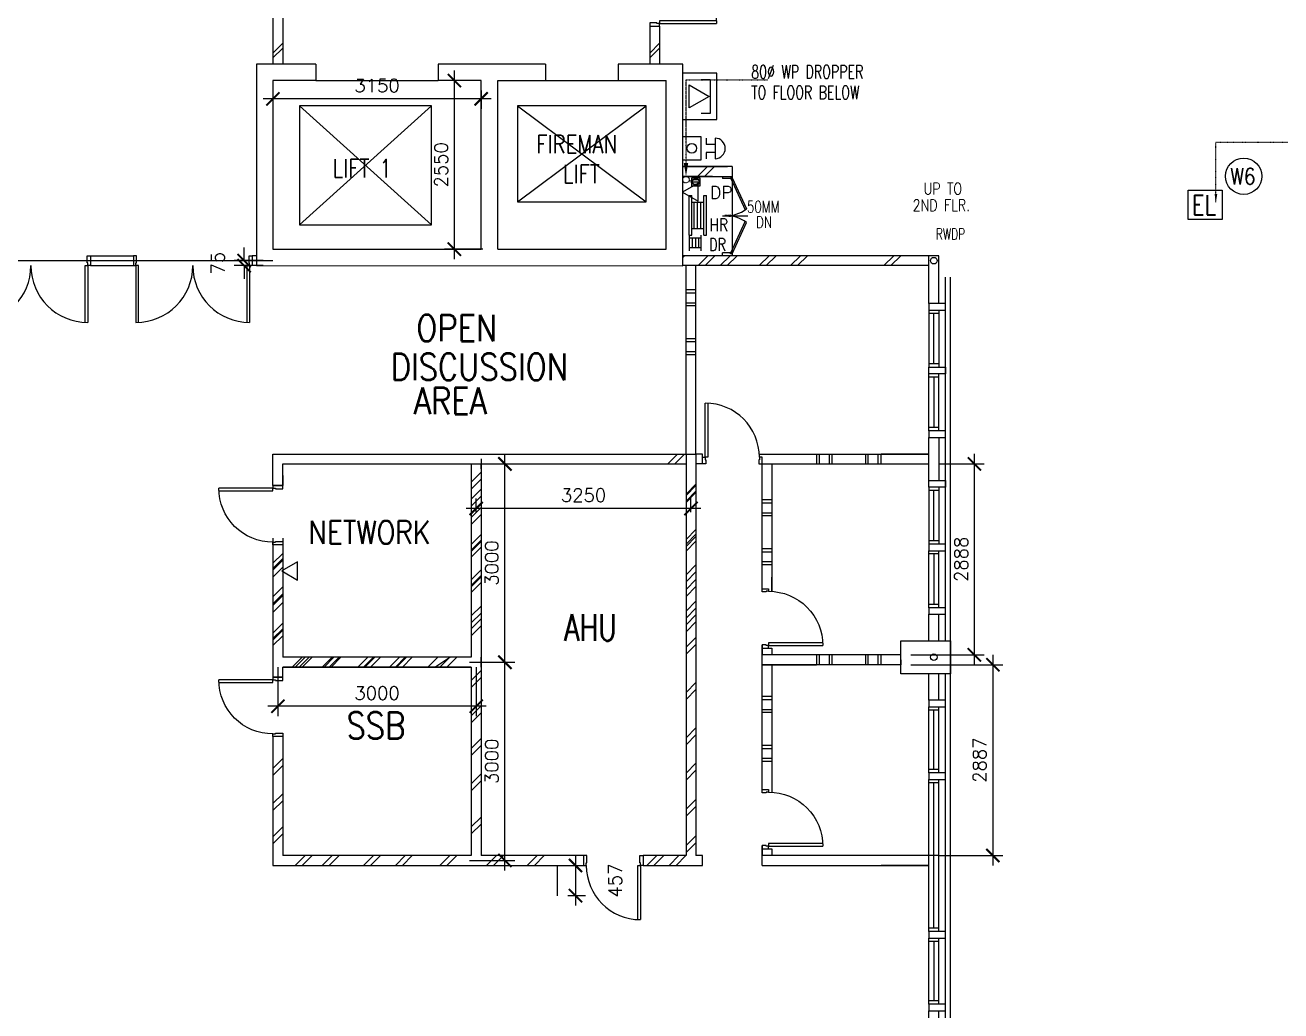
# Model space of a CAD drawing. Header units: feet. Extents: x 1613173 to 1750704, y -859418 to -757301.
# Drawn here: x 1697210 to 1716210, y -801774 to -786861 of the extents above; entities that cross this region are included whole.
import ezdxf
from ezdxf.enums import TextEntityAlignment as Align

# ---------------------------------------------------------------- set-up
doc = ezdxf.new("R2010")
doc.units = ezdxf.units.FT
doc.header["$LTSCALE"] = 13
doc.header["$MEASUREMENT"] = 0
doc.linetypes.add('DIVIDE', pattern=[1.25, 0.5, -0.25, 0, -0.25, 0, -0.25])
doc.layers.get('0').update_dxf_attribs({"linetype": 'CONTINUOUS'})
for name, color, linetype in [('-EL & K', 10, 'CONTINUOUS'), ('-FF', 240, 'CONTINUOUS'), ('-HR', 4, 'CONTINUOUS'), ('COL', 3, 'CONTINUOUS'), ('DIM', 7, 'CONTINUOUS'), ('DOOR', 5, 'CONTINUOUS'), ('DR', 7, 'CONTINUOUS'), ('FIT', 5, 'CONTINUOUS'), ('FITT', 5, 'CONTINUOUS'), ('hatch', 7, 'CONTINUOUS'), ('LINE', 7, 'CONTINUOUS'), ('partition', 7, 'CONTINUOUS'), ('PIPE', 5, 'DIVIDE'), ('RWDP', 145, 'CONTINUOUS'), ('stair', 7, 'CONTINUOUS'), ('T50', 4, 'CONTINUOUS'), ('TEX', 2, 'CONTINUOUS'), ('WALL', 2, 'CONTINUOUS'), ('WIN', 5, 'CONTINUOUS'), ('WIN-T', 7, 'CONTINUOUS'), ('WP', 50, 'DIVIDE')]:
    doc.layers.add(name, color=color, linetype=linetype)
doc.styles.add('E', font='ROMANS.SHX', dxfattribs={"width": 0.9})
doc.styles.add('ROMANS', font='romans')
doc.styles.get("Standard").update_dxf_attribs({"font": 'ROMANS.SHX'})
doc.dimstyles.new('STANDARD$0', dxfattribs={"dimscale": 0, "dimtxt": 8, "dimasz": 6, "dimexe": 1, "dimexo": 1, "dimgap": 3, "dimtad": 1, "dimdec": 0, "dimlfac": -1, "dimrnd": 1, "dimzin": 0, "dimdsep": 46, "dimtxsty": 'Standard', "dimcen": 0, "dimclrd": 5, "dimclre": 250, "dimadec": 0, "dimazin": 0, "dimtfac": 1, "dimtdec": 4, "dimtofl": 0, "dimtmove": 0, "dimatfit": 3, "dimfxl": 1, "dimtolj": 1, "dimtzin": 0, "dimarcsym": 0})

# ---------------------------------------------------------------- blocks, each defined once
blk = doc.blocks.new('DR-1800-B')
at = {"layer": 'DR'}
for p, q in [((-50, 0), (0, 0)), ((0, 0), (0, -150)), ((-1800, 0), (-1800, -150)), ((-1750, 0), (-1800, 0)), ((-1800, -150), (-1760, -150)), ((-1760, -150), (-1760, -110)), ((-1760, -110), (-1750, -110)), ((-1760, -150), (-1760, -1010)), ((-1720, -150), (-1760, -150)), ((-1750, -110), (-1750, 0)), ((-1720, -1009), (-1720, -150)), ((-80, -1009), (-80, -150)), ((-80, -150), (-40, -150)), ((-50, -110), (-50, 0)), ((-40, -110), (-50, -110)), ((-40, -150), (-40, -110)), ((-40, -150), (-40, -1010)), ((0, -150), (-40, -150))]:
    blk.add_line(p, q, dxfattribs=at)
for centre, start, end in [((-1760, -150), 270, 0), ((-40, -150), 180.0001, 270)]:
    blk.add_arc(centre, 860, start, end, dxfattribs=at)
blk = doc.blocks.new('_ARCHTICK')
at = {"color": 0, "linetype": 'ByBlock', "const_width": 0.15}
blk.add_lwpolyline([(-0.5, -0.5), (0.5, 0.5)], dxfattribs=at)
blk = doc.blocks.new('*D328')
at = {"layer": 'DIM', "color": 7, "lineweight": -2, "transparency": 16777216}
for p, q in [((1704470, -796649), (1704470, -793349)), ((1703933, -793499), (1704620, -793499)), ((1703933, -796499), (1704620, -796499))]:
    blk.add_line(p, q, dxfattribs=at)
at = {"layer": 'DIM', "color": 7, "lineweight": -2, "transparency": 16777216, "xscale": 200, "yscale": 200, "zscale": 200}
for p, rotation in [((1704470, -793499), 90), ((1704470, -796499), 270)]:
    blk.add_blockref('_ARCHTICK', p, dxfattribs=dict(at, rotation=rotation))
at = {"layer": 'DIM', "color": 7, "transparency": 16777216, "insert": (1704270, -794999), "char_height": 200, "attachment_point": 5, "rotation": 90, "style": 'ROMANS'}
blk.add_mtext('\\A1;3000', dxfattribs=at)
blk = doc.blocks.new('*D329')
at = {"layer": 'DIM', "color": 7, "lineweight": -2, "transparency": 16777216}
for p, q in [((1701035, -796574), (1701035, -797316)), ((1704035, -796574), (1704035, -797316)), ((1704185, -797166), (1700885, -797166))]:
    blk.add_line(p, q, dxfattribs=at)
at = {"layer": 'DIM', "color": 7, "lineweight": -2, "transparency": 16777216, "xscale": 200, "yscale": 200, "zscale": 200, "rotation": 180}
blk.add_blockref('_ARCHTICK', (1701035, -797166), dxfattribs=at)
at = {"layer": 'DIM', "color": 7, "lineweight": -2, "transparency": 16777216, "xscale": 200, "yscale": 200, "zscale": 200}
blk.add_blockref('_ARCHTICK', (1704035, -797166), dxfattribs=at)
at = {"layer": 'DIM', "color": 7, "transparency": 16777216, "insert": (1702535, -796966), "char_height": 200, "attachment_point": 5, "style": 'ROMANS'}
blk.add_mtext('\\A1;3000', dxfattribs=at)
blk = doc.blocks.new('DR-900-B')
at = {"layer": 'DR'}
for p, q in [((0, 900), (-150, 900)), ((-150, 900), (-150, 860)), ((-150, 860), (-110, 860)), ((-110, 860), (-110, 850)), ((-110, 850), (0, 850)), ((0, 850), (0, 900)), ((-150, 40), (-970, 40)), ((-969, 80), (-150, 80)), ((-150, 80), (-150, 40)), ((-150, 40), (-110, 40)), ((-150, 0), (-150, 40)), ((0, 0), (-150, 0)), ((-110, 50), (0, 50)), ((-110, 40), (-110, 50)), ((0, 50), (0, 0))]:
    blk.add_line(p, q, dxfattribs=at)
blk.add_arc((-150, 40), 820, 90, 180, dxfattribs=at)
blk = doc.blocks.new('*D326')
at = {"layer": 'DIM', "color": 7, "lineweight": -2, "transparency": 16777216}
for p, q in [((1704470, -799649), (1704470, -796349)), ((1703933, -796499), (1704620, -796499)), ((1703933, -799499), (1704620, -799499))]:
    blk.add_line(p, q, dxfattribs=at)
at = {"layer": 'DIM', "color": 7, "lineweight": -2, "transparency": 16777216, "xscale": 200, "yscale": 200, "zscale": 200}
for p, rotation in [((1704470, -796499), 90), ((1704470, -799499), 270)]:
    blk.add_blockref('_ARCHTICK', p, dxfattribs=dict(at, rotation=rotation))
at = {"layer": 'DIM', "color": 7, "transparency": 16777216, "insert": (1704270, -797999), "char_height": 200, "attachment_point": 5, "rotation": 90, "style": 'ROMANS'}
blk.add_mtext('\\A1;3000', dxfattribs=at)
blk = doc.blocks.new('*D327')
at = {"layer": 'DIM', "color": 7, "lineweight": -2, "transparency": 16777216}
for p, q in [((1707435, -794173), (1703885, -794173)), ((1704035, -794227), (1704035, -794023)), ((1707285, -794227), (1707285, -794023))]:
    blk.add_line(p, q, dxfattribs=at)
at = {"layer": 'DIM', "color": 7, "lineweight": -2, "transparency": 16777216, "xscale": 200, "yscale": 200, "zscale": 200, "rotation": 180}
blk.add_blockref('_ARCHTICK', (1704035, -794173), dxfattribs=at)
at = {"layer": 'DIM', "color": 7, "lineweight": -2, "transparency": 16777216, "xscale": 200, "yscale": 200, "zscale": 200}
blk.add_blockref('_ARCHTICK', (1707285, -794173), dxfattribs=at)
at = {"layer": 'DIM', "color": 7, "transparency": 16777216, "insert": (1705660, -793973), "char_height": 200, "attachment_point": 5, "style": 'ROMANS'}
blk.add_mtext('\\A1;3250', dxfattribs=at)
blk = doc.blocks.new('d900-1b1')
at = {"layer": 'DR'}
for p, q in [((40, 100), (40, 920)), ((80, 919), (80, 100)), ((0, 0), (0, 100)), ((0, 100), (40, 100)), ((50, 0), (0, 0)), ((80, 100), (40, 100)), ((40, 100), (40, 60)), ((40, 60), (50, 60)), ((50, 60), (50, 0)), ((860, 60), (850, 60)), ((850, 60), (850, 0)), ((850, 0), (900, 0)), ((860, 100), (860, 60)), ((900, 100), (860, 100)), ((900, 0), (900, 100))]:
    blk.add_line(p, q, dxfattribs=at)
blk.add_arc((40, 100), 820, 0, 90, dxfattribs=at)
blk = doc.blocks.new('100FT')
at = {"layer": 'PIPE', "linetype": 'Continuous'}
blk.add_circle((0, 0), 50, dxfattribs=at)
at = {"layer": 'WP', "linetype": 'Continuous'}
for p, q in [((-37, 34), (37, 34)), ((-50, -3), (50, -3)), ((-34, -37), (34, -37))]:
    blk.add_line(p, q, dxfattribs=at)
blk = doc.blocks.new('*D408')
at = {"layer": 'WALL', "color": 7, "lineweight": -2, "transparency": 16777216}
for p, q in [((1711572, -793349), (1711572, -796537)), ((1711035, -793499), (1711722, -793499)), ((1710610, -796387), (1711722, -796387))]:
    blk.add_line(p, q, dxfattribs=at)
at = {"layer": 'WALL', "color": 7, "lineweight": -2, "transparency": 16777216, "xscale": 200, "yscale": 200, "zscale": 200}
for p, rotation in [((1711572, -793499), 90), ((1711572, -796387), 270)]:
    blk.add_blockref('_ARCHTICK', p, dxfattribs=dict(at, rotation=rotation))
at = {"layer": 'WALL', "color": 7, "transparency": 16777216, "insert": (1711372, -794943), "char_height": 200, "attachment_point": 5, "rotation": 90, "style": 'ROMANS'}
blk.add_mtext('\\A1;2888', dxfattribs=at)
blk = doc.blocks.new('*D409')
at = {"layer": 'WALL', "color": 7, "lineweight": -2, "transparency": 16777216}
for p, q in [((1711852, -796387), (1711852, -799574)), ((1710610, -796537), (1712002, -796537)), ((1711035, -799424), (1712002, -799424))]:
    blk.add_line(p, q, dxfattribs=at)
at = {"layer": 'WALL', "color": 7, "lineweight": -2, "transparency": 16777216, "xscale": 200, "yscale": 200, "zscale": 200}
for p, rotation in [((1711852, -796537), 90), ((1711852, -799424), 270)]:
    blk.add_blockref('_ARCHTICK', p, dxfattribs=dict(at, rotation=rotation))
at = {"layer": 'WALL', "color": 7, "transparency": 16777216, "insert": (1711652, -797980), "char_height": 200, "attachment_point": 5, "rotation": 90, "style": 'ROMANS'}
blk.add_mtext('\\A1;2887', dxfattribs=at)
blk = doc.blocks.new('*D429')
at = {"layer": 'WALL', "color": 7, "linetype": 'Continuous', "lineweight": -2, "transparency": 16777216}
for p, q in [((1705538, -799424), (1705538, -800181)), ((1705422, -799574), (1705688, -799574)), ((1705422, -800031), (1705688, -800031))]:
    blk.add_line(p, q, dxfattribs=at)
at = {"layer": 'WALL', "color": 7, "linetype": 'Continuous', "lineweight": -2, "transparency": 16777216, "xscale": 200, "yscale": 200, "zscale": 200}
for p, rotation in [((1705538, -799574), 90), ((1705538, -800031), 270)]:
    blk.add_blockref('_ARCHTICK', p, dxfattribs=dict(at, rotation=rotation))
at = {"layer": 'WALL', "color": 7, "linetype": 'Continuous', "transparency": 16777216, "insert": (1706138, -799803), "char_height": 200, "attachment_point": 5, "rotation": 90, "style": 'ROMANS'}
blk.add_mtext('\\A1;457', dxfattribs=at)

msp = doc.modelspace()

# ---------------------------------------------------------------- linework, layer by layer
at = {"layer": '-EL & K', "color": 0}
for p, q in [((1714805.9, -789802.2), (1714805.9, -789355.1)), ((1714805.9, -789355.1), (1715319.9, -789355.1)), ((1715319.9, -789355.1), (1715319.9, -789802.2)), ((1715319.9, -789802.2), (1714805.9, -789802.2))]:
    msp.add_line(p, q, dxfattribs=at)
at = {"layer": '-FF', "color": 0, "ltscale": 10}
for p, q in [((1707156.2, -787587.3), (1707156.2, -788287.3)), ((1707678.1, -787587.3), (1707156.2, -787587.3)), ((1707578.4, -787686.2), (1707437.3, -787686.2)), ((1707578.4, -788190.8), (1707578.4, -787686.2)), ((1707678.1, -788287.3), (1707678.1, -787587.3)), ((1707255.9, -787764), (1707558.2, -787938.5)), ((1707255.9, -788113), (1707255.9, -787764)), ((1707558.2, -787938.5), (1707255.9, -788113)), ((1707156.2, -788287.3), (1707678.1, -788287.3)), ((1707437.3, -788190.8), (1707578.4, -788190.8))]:
    msp.add_line(p, q, dxfattribs=at)
at = {"layer": '-FF', "color": 0}
for p, q in [((1707512.3, -788572.4), (1707512.3, -788668.8)), ((1707651.9, -788668.8), (1707512.3, -788668.8)), ((1707651.9, -788569.6), (1707651.9, -788881.4)), ((1707651.9, -788788.5), (1707512.3, -788788.5)), ((1707512.3, -788788.5), (1707512.3, -788881.1))]:
    msp.add_line(p, q, dxfattribs=at)
for points in [[(1707156.2, -788900.4), (1707437.3, -788900.4), (1707437.3, -788550.5), (1707156.2, -788550.5)], [(1701333, -795256), (1701333, -794980.8), (1701094.7, -795118.4)]]:
    msp.add_lwpolyline(points, close=True, dxfattribs=at)
msp.add_circle((1707297.4, -788723.4), 73.3, dxfattribs=at)
msp.add_arc((1707646.8, -788725.5), 156, 271.85513, 88.14487, dxfattribs=at)
at = {"layer": '-HR', "color": 0}
for p, q in [((1707394.5, -789250.9), (1707156.2, -789388.5)), ((1707394.5, -789526.1), (1707394.5, -789250.9)), ((1707156.2, -789388.5), (1707394.5, -789526.1)), ((1707256.2, -790039.6), (1707256.2, -789439.6)), ((1707256.2, -789439.6), (1707296.2, -789439.6)), ((1707296.2, -790039.6), (1707296.2, -789439.6)), ((1707481.6, -790039.6), (1707481.6, -789439.6)), ((1707481.6, -789439.6), (1707521.6, -789439.6)), ((1707521.6, -790039.6), (1707521.6, -789439.6)), ((1707296.2, -789539.6), (1707481.6, -789539.6)), ((1707331.6, -789939.6), (1707331.6, -789539.6)), ((1707381.6, -789939.6), (1707381.6, -789539.6)), ((1707431.6, -789939.6), (1707431.6, -789539.6)), ((1707296.2, -789939.6), (1707481.6, -789939.6)), ((1707256.2, -790037.7), (1707256.2, -790277.7)), ((1707256.2, -790039.6), (1707296.2, -790039.6)), ((1707434.2, -790085.7), (1707256.2, -790085.7)), ((1707304.2, -790085.7), (1707304.2, -790229.7)), ((1707352.2, -790085.7), (1707352.2, -790229.7)), ((1707400.2, -790085.7), (1707400.2, -790229.7)), ((1707434.2, -790037.7), (1707434.2, -790277.7)), ((1707481.6, -790039.6), (1707521.6, -790039.6)), ((1707434.2, -790229.7), (1707256.2, -790229.7))]:
    msp.add_line(p, q, dxfattribs=at)
at = {"color": 0, "ltscale": 2}
for p, q in [((1701610.2, -787449.1), (1700710.2, -787449.1)), ((1700710.2, -787450.1), (1700710.2, -790499.1)), ((1701610.2, -787449.1), (1701610.2, -787699.1)), ((1703460.2, -787449.1), (1703460.2, -787699.1)), ((1704360.2, -787449.1), (1703460.2, -787449.1)), ((1705083.4, -787449.1), (1704360.2, -787449.1)), ((1705083.4, -787449.1), (1705083.4, -787699.1)), ((1706183.4, -787449.1), (1706183.4, -787698.8)), ((1707160.2, -787449.1), (1706183.4, -787449.1)), ((1707160.2, -790500.1), (1707160.2, -787449.1)), ((1700960.2, -787699.1), (1700960.2, -790249.1)), ((1701610.2, -787699.1), (1700960.2, -787699.1)), ((1704110.2, -787699.1), (1703460.2, -787699.1)), ((1704110.2, -790249.6), (1704110.2, -787700.1)), ((1704360.2, -787699.1), (1705083.4, -787699)), ((1704360.2, -790249.5), (1704360.2, -787700.1)), ((1706183.4, -787698.8), (1706910.3, -787698.7)), ((1706910.2, -790249.1), (1706910.3, -787698.7)), ((1701360.2, -788084.1), (1701360.2, -789884.1)), ((1703360.2, -788084.1), (1701360.2, -788084.1)), ((1703360.2, -789884.1), (1703360.2, -788084.1)), ((1704658.4, -788084.1), (1704658.4, -789534.1)), ((1706608.4, -788084.1), (1704658.4, -788084.1)), ((1706608.4, -789534.1), (1706608.4, -788084.1)), ((1704658.4, -789534.1), (1706608.4, -789534.1)), ((1701360.2, -789884.1), (1703360.2, -789884.1)), ((1700960.2, -790249.1), (1704110.2, -790249.6)), ((1704360.2, -790249.7), (1706910.2, -790249.1)), ((1700710.2, -790499.1), (1707160.2, -790500.1))]:
    msp.add_line(p, q, dxfattribs=at)
at = {"color": 0}
for p, q in [((1701610.2, -787699.1), (1703460.2, -787699.1)), ((1705083.4, -787699), (1706183.4, -787698.8)), ((1701360.2, -789884.1), (1703360.2, -788084.1)), ((1701360.2, -788084.1), (1703360.2, -789884.1)), ((1704658.4, -789534.1), (1706608.4, -788084.1)), ((1704658.4, -788084.1), (1706608.4, -789534.1)), ((1711135.2, -796174.1), (1711135.2, -790674.1)), ((1711135.2, -802174.1), (1711135.2, -796674.1))]:
    msp.add_line(p, q, dxfattribs=at)
at = {"layer": 'COL', "color": 0}
for p, q in [((1710460.2, -796674.1), (1710460.2, -796174.1)), ((1710460.2, -796174.1), (1711210.2, -796174.1)), ((1711210.2, -796174.1), (1711210.2, -796674.1)), ((1711210.2, -796674.1), (1710460.2, -796674.1))]:
    msp.add_line(p, q, dxfattribs=at)
at = {"layer": 'DOOR', "color": 0}
for p, q in [((1707760.2, -789149.1), (1707760.2, -789182.1)), ((1707885.2, -789182.1), (1707760.2, -789182.1)), ((1707910.2, -789169.1), (1707885.2, -789169.1)), ((1707885.2, -789169.1), (1707885.2, -789182.1)), ((1707889.4, -789182.9), (1707910.2, -789169.1)), ((1707889.4, -789182.9), (1708103.4, -789654.9)), ((1707910.2, -789144.1), (1707910.2, -789169.1)), ((1707910.2, -789169.1), (1708123.5, -789640)), ((1707889.4, -790305.2), (1708103.4, -789833.2)), ((1707910.2, -790319.1), (1708123.5, -789848.1)), ((1707885.2, -790306.1), (1707760.2, -790306.1)), ((1707760.2, -790349.1), (1707760.2, -790306.1)), ((1707885.2, -790319.1), (1707885.2, -790306.1)), ((1707910.2, -790319.1), (1707885.2, -790319.1)), ((1707889.4, -790305.2), (1707910.2, -790319.1))]:
    msp.add_line(p, q, dxfattribs=at)
for centre, start, end in [((1707816.6, -789246.7), 267.5509, 307.96545), ((1707816.6, -790241.5), 52.03455, 92.4491)]:
    msp.add_arc(centre, 499, start, end, dxfattribs=at)
at = {"layer": 'DR', "color": 0}
for p, q in [((1707760.2, -789745.2), (1708144.7, -789745.2)), ((1698847.7, -790349.1), (1698847.7, -790499.1)), ((1698897.7, -790349.1), (1698847.7, -790349.1)), ((1698897.7, -790459.1), (1698897.7, -790349.1)), ((1700597.7, -790459.1), (1700597.7, -790349.1)), ((1700597.7, -790349.1), (1700647.7, -790349.1)), ((1700647.7, -790349.1), (1700647.7, -790499.1)), ((1698847.7, -790499.1), (1698887.7, -790499.1)), ((1698887.7, -790499.1), (1698887.7, -790459.1)), ((1698887.7, -790459.1), (1698897.7, -790459.1)), ((1698887.7, -790499.1), (1698887.7, -791359.1)), ((1698927.7, -790499.1), (1698887.7, -790499.1)), ((1698927.7, -791358.2), (1698927.7, -790499.1)), ((1700567.7, -791358.2), (1700567.7, -790499.1)), ((1700567.7, -790499.1), (1700607.7, -790499.1)), ((1700607.7, -790459.1), (1700597.7, -790459.1)), ((1700607.7, -790499.1), (1700607.7, -790459.1)), ((1700607.7, -790499.1), (1700607.7, -791359.1)), ((1700647.7, -790499.1), (1700607.7, -790499.1))]:
    msp.add_line(p, q, dxfattribs=at)
for centre, start, end in [((1698887.7, -790499.1), 270, 0), ((1700607.7, -790499.1), 180.00007, 270)]:
    msp.add_arc(centre, 860, start, end, dxfattribs=at)
at = {"layer": 'FIT', "color": 0}
msp.add_lwpolyline([(1707421.3, -789296), (1707295.3, -789296), (1707295.3, -789170), (1707421.3, -789170)], close=True, dxfattribs=at)
at = {"layer": 'FITT', "color": 0}
for p, q in [((1703704.9, -790399.6), (1703704.9, -787549.1)), ((1703784.9, -787699.1), (1703554.9, -787699.1)), ((1700960.2, -787850.1), (1700960.2, -788126)), ((1704110.2, -787850.1), (1704110.2, -788126)), ((1704260.2, -787976), (1700810.2, -787976)), ((1700525.3, -790424.1), (1700525.3, -790224.1)), ((1704134.9, -790249.6), (1703554.9, -790249.6)), ((1700810.2, -790424.1), (1700375.3, -790424.1)), ((1700810.2, -790499.1), (1700375.3, -790499.1)), ((1700525.3, -790499.1), (1700525.3, -790699.1))]:
    msp.add_line(p, q, dxfattribs=at)
at = {"layer": 'hatch', "color": 0}
for p, q in [((1700960.2, -787286.1), (1701110.2, -787136.1)), ((1706660.2, -787286.1), (1706810.2, -787136.1)), ((1700960.2, -787357.7), (1701110.2, -787207.7)), ((1706660.2, -787357.7), (1706810.2, -787207.7)), ((1707385.2, -789149.1), (1707535.2, -788999.1)), ((1707491.3, -789149.1), (1707641.3, -788999.1)), ((1707160.2, -790377.6), (1707188.8, -790349.1)), ((1707391.7, -790499.1), (1707541.7, -790349.1)), ((1707497.8, -790499.1), (1707647.8, -790349.1)), ((1707728, -790499.1), (1707878, -790349.1)), ((1707834.1, -790499.1), (1707984.1, -790349.1)), ((1708318, -790499.1), (1708468, -790349.1)), ((1708424.1, -790499.1), (1708574.1, -790349.1)), ((1708792.8, -790499.1), (1708942.8, -790349.1)), ((1708898.9, -790499.1), (1709048.9, -790349.1)), ((1710204.2, -790499.1), (1710354.2, -790349.1)), ((1710310.2, -790499.1), (1710460.2, -790349.1)), ((1706932.7, -793499.1), (1707082.7, -793349.1)), ((1707038.8, -793499.1), (1707188.8, -793349.1)), ((1703960.2, -793774.9), (1704110.2, -793624.9)), ((1703960.2, -793881), (1704110.2, -793731)), ((1707210.2, -793956.1), (1707360.2, -793806.1)), ((1703960.2, -794031.1), (1704110.2, -793881.1)), ((1703960.2, -794137.1), (1704110.2, -793987.1)), ((1707210.2, -793974.9), (1707360.2, -793824.9)), ((1707210.2, -794062.1), (1707360.2, -793912.1)), ((1707210.2, -794080.9), (1707360.2, -793930.9)), ((1703960.2, -794308.7), (1704110.2, -794158.7)), ((1703960.2, -794414.7), (1704110.2, -794264.7)), ((1703960.2, -794717.3), (1704110.2, -794567.3)), ((1707210.2, -794642.3), (1707360.2, -794492.3)), ((1707210.2, -794712.7), (1707360.2, -794562.7)), ((1703960.2, -794804.8), (1704110.2, -794654.8)), ((1703960.2, -794823.4), (1704110.2, -794673.4)), ((1703960.2, -794910.9), (1704110.2, -794760.9)), ((1707210.2, -794748.4), (1707360.2, -794598.4)), ((1707210.2, -794818.8), (1707360.2, -794668.8)), ((1700960.2, -795002.4), (1701110.2, -794852.4)), ((1700960.2, -795081.7), (1701110.2, -794931.7)), ((1700960.2, -795104.8), (1701110.2, -794954.8)), ((1700960.2, -795210.9), (1701110.2, -795060.9)), ((1703960.2, -795251.1), (1704110.2, -795101.1)), ((1707210.2, -795176.1), (1707360.2, -795026.1)), ((1707210.2, -795282.1), (1707360.2, -795132.1)), ((1703960.2, -795338.6), (1704110.2, -795188.6)), ((1703960.2, -795357.1), (1704110.2, -795207.1)), ((1703960.2, -795444.6), (1704110.2, -795294.6)), ((1707210.2, -795399), (1707360.2, -795249)), ((1700960.2, -795509.4), (1701110.2, -795359.4)), ((1700960.2, -795615.5), (1701110.2, -795465.5)), ((1700960.2, -795638.6), (1701110.2, -795488.6)), ((1707210.2, -795505), (1707360.2, -795355)), ((1700960.2, -795744.6), (1701110.2, -795594.6)), ((1703960.2, -795799.5), (1704110.2, -795649.5)), ((1707210.2, -795724.5), (1707360.2, -795574.5)), ((1707210.2, -795830.6), (1707360.2, -795680.6)), ((1700960.2, -796057.9), (1701110.2, -795907.9)), ((1703960.2, -795905.6), (1704110.2, -795755.6)), ((1703960.2, -795991.8), (1704110.2, -795841.8)), ((1707210.2, -795932.7), (1707360.2, -795782.7)), ((1707210.2, -796038.8), (1707360.2, -795888.8)), ((1700960.2, -796141.8), (1701110.2, -795991.8)), ((1700960.2, -796163.9), (1701110.2, -796013.9)), ((1700960.2, -796247.9), (1701110.2, -796097.9)), ((1703960.2, -796097.9), (1704110.2, -795947.9)), ((1707210.2, -796273.5), (1707360.2, -796123.5)), ((1707210.2, -796379.6), (1707360.2, -796229.6)), ((1701251.8, -796574.1), (1701401.8, -796424.1)), ((1701296.3, -796574.1), (1701446.3, -796424.1)), ((1701357.9, -796574.1), (1701507.9, -796424.1)), ((1701402.3, -796574.1), (1701552.3, -796424.1)), ((1701704.8, -796574.1), (1701854.8, -796424.1)), ((1701732.8, -796574.1), (1701882.8, -796424.1)), ((1701810.9, -796574.1), (1701960.9, -796424.1)), ((1701838.9, -796574.1), (1701988.9, -796424.1)), ((1702243.6, -796574.1), (1702393.6, -796424.1)), ((1702331.5, -796574.1), (1702481.5, -796424.1)), ((1702349.7, -796574.1), (1702499.7, -796424.1)), ((1702437.5, -796574.1), (1702587.5, -796424.1)), ((1702724.6, -796574.1), (1702874.6, -796424.1)), ((1702812.5, -796574.1), (1702962.5, -796424.1)), ((1702830.7, -796574.1), (1702980.7, -796424.1)), ((1702918.5, -796574.1), (1703068.5, -796424.1)), ((1703302.7, -796574.1), (1703452.7, -796424.1)), ((1703408.8, -796574.1), (1703633.8, -796424.1)), ((1703484.4, -796574.1), (1703634.4, -796424.1)), ((1703590.4, -796574.1), (1703740.4, -796424.1)), ((1703960.2, -796774.9), (1704110.2, -796624.9)), ((1703960.2, -796881), (1704110.2, -796731)), ((1707210.2, -796956.1), (1707360.2, -796806.1)), ((1707210.2, -797062.1), (1707360.2, -796912.1)), ((1703960.2, -797308.7), (1704110.2, -797158.7)), ((1703960.2, -797414.7), (1704110.2, -797264.7)), ((1707210.2, -797642.3), (1707360.2, -797492.3)), ((1707210.2, -797748.4), (1707360.2, -797598.4)), ((1703960.2, -797804.8), (1704110.2, -797654.8)), ((1703960.2, -797910.9), (1704110.2, -797760.9)), ((1700960.2, -798104.8), (1701110.2, -797954.8)), ((1700960.2, -798210.9), (1701110.2, -798060.9)), ((1703960.2, -798338.6), (1704110.2, -798188.6)), ((1707210.2, -798176.1), (1707360.2, -798026.1)), ((1707210.2, -798282.1), (1707360.2, -798132.1)), ((1703960.2, -798444.6), (1704110.2, -798294.6)), ((1700960.2, -798638.6), (1701110.2, -798488.6)), ((1700960.2, -798744.6), (1701110.2, -798594.6)), ((1707210.2, -798724.5), (1707360.2, -798574.5)), ((1707210.2, -798830.6), (1707360.2, -798680.6)), ((1703960.2, -798991.8), (1704110.2, -798841.8)), ((1703960.2, -799097.9), (1704110.2, -798947.9)), ((1700960.2, -799141.8), (1701110.2, -798991.8)), ((1700960.2, -799247.9), (1701110.2, -799097.9)), ((1707210.2, -799273.5), (1707360.2, -799123.5)), ((1707210.2, -799379.6), (1707360.2, -799229.6)), ((1701296.3, -799574.1), (1701446.3, -799424.1)), ((1701402.3, -799574.1), (1701552.3, -799424.1)), ((1701704.8, -799574.1), (1701854.8, -799424.1)), ((1701810.9, -799574.1), (1701960.9, -799424.1)), ((1702331.5, -799574.1), (1702481.5, -799424.1)), ((1702437.5, -799574.1), (1702587.5, -799424.1)), ((1702812.5, -799574.1), (1702962.5, -799424.1)), ((1702918.5, -799574.1), (1703068.5, -799424.1)), ((1703484.4, -799574.1), (1703634.4, -799424.1)), ((1703590.4, -799574.1), (1703740.4, -799424.1)), ((1704190.2, -799574.1), (1704340.2, -799424.1)), ((1704296.3, -799574.1), (1704446.3, -799424.1)), ((1704808.8, -799574.1), (1704958.8, -799424.1)), ((1704914.9, -799574.1), (1705064.9, -799424.1)), ((1706618.4, -799574.1), (1706768.4, -799424.1)), ((1706724.4, -799574.1), (1706874.4, -799424.1)), ((1706952.6, -799574.1), (1707102.6, -799424.1)), ((1707058.6, -799574.1), (1707208.6, -799424.1))]:
    msp.add_line(p, q, dxfattribs=at)
msp.add_solid([(1707885.2, -789724.3), (1707885.2, -789766), (1707760.2, -789745.2)], dxfattribs=at)
at = {"layer": 'LINE', "color": 0}
msp.add_line((1711210.2, -814174.1), (1711210.2, -790674.1), dxfattribs=at)
at = {"layer": 'partition', "color": 0}
msp.add_line((1696335.2, -790424.1), (1700960.2, -790424.1), dxfattribs=at)
at = {"layer": 'RWDP', "color": 0}
for centre in [(1710960.2, -790424.1), (1710960.2, -796424.1)]:
    msp.add_circle(centre, 50, dxfattribs=at)
at = {"layer": 'WALL', "color": 0}
for p, q in [((1700960.2, -784674.1), (1700960.2, -787449.1)), ((1701110.2, -784674.1), (1701110.2, -787449.1)), ((1706660.2, -786874.1), (1706660.2, -787449.1)), ((1706810.2, -786874.1), (1706810.2, -787449.1)), ((1707910.2, -788999.1), (1707160.2, -788999.1)), ((1707160.2, -788999.1), (1707835.2, -788999.1)), ((1707910.2, -788999.1), (1707910.2, -789149.1)), ((1707160.2, -789149.1), (1707910.2, -789149.1)), ((1707610.2, -789149.1), (1707160.2, -789149.1)), ((1700710.2, -790349.1), (1700647.7, -790349.1)), ((1710198.5, -790349.1), (1707160.2, -790349.1)), ((1711035.2, -790349.1), (1710014.7, -790349.1)), ((1710885.2, -791074.1), (1710885.2, -790349.1)), ((1711035.2, -791074.1), (1711035.2, -790349.1)), ((1700710.2, -790499.1), (1700647.7, -790499.1)), ((1710014.7, -790499.1), (1707160.2, -790499.1)), ((1707210.2, -793349.1), (1707210.2, -790499.1)), ((1709114.7, -790499.1), (1707360.2, -790499.1)), ((1707360.2, -793349.1), (1707360.2, -790499.1)), ((1707360.2, -792339), (1707360.2, -790499.1)), ((1710885.2, -790499.1), (1710014.7, -790499.1)), ((1710885.2, -790499.1), (1710014.7, -790499.1)), ((1707360.2, -790866.6), (1707210.2, -790866.6)), ((1707210.2, -790910.6), (1707360.2, -790910.6)), ((1707360.2, -790910.6), (1707360.2, -790866.6)), ((1707210.2, -791060.6), (1707360.2, -791060.6)), ((1707210.2, -791104.2), (1707309, -791104.2)), ((1707210.2, -791104.2), (1707360.2, -791104.2)), ((1711135.2, -791074.1), (1710885.2, -791074.1)), ((1710885.2, -791074.1), (1710885.2, -791174.1)), ((1711135.2, -791174.1), (1711135.2, -791074.1)), ((1710885.2, -791174.1), (1711135.2, -791174.1)), ((1707360.2, -791605.4), (1707210.2, -791605.4)), ((1707210.2, -791649.4), (1707360.2, -791649.4)), ((1707360.2, -791649.4), (1707360.2, -791605.4)), ((1707210.2, -791799.4), (1707360.2, -791799.4)), ((1707210.2, -791842.9), (1707296.2, -791842.9)), ((1707210.2, -791842.9), (1707360.2, -791842.9)), ((1710885.2, -792136.6), (1710885.2, -792036.6)), ((1710885.2, -792036.6), (1711135.2, -792036.6)), ((1711135.2, -792036.6), (1711135.2, -792136.6)), ((1711135.2, -792136.6), (1710885.2, -792136.6)), ((1711135.2, -792999.1), (1710885.2, -792999.1)), ((1710885.2, -792999.1), (1710885.2, -793099.1)), ((1711135.2, -793099.1), (1711135.2, -792999.1)), ((1710885.2, -793749.1), (1710885.2, -793099.1)), ((1710885.2, -793099.1), (1711135.2, -793099.1)), ((1711035.2, -793099.1), (1711035.2, -793749.1)), ((1700960.2, -793824.1), (1700960.2, -793349.1)), ((1700960.2, -793349.1), (1707360.2, -793349.1)), ((1704110.2, -793424.1), (1704110.2, -793574.1)), ((1704110.2, -793424.1), (1704110.2, -793574.1)), ((1707210.2, -793349.1), (1707210.2, -796424.1)), ((1707360.2, -793349.1), (1707360.2, -796574.1)), ((1707360.2, -793349.1), (1707360.2, -799424.1)), ((1707460.2, -793349.1), (1707360.2, -793349.1)), ((1707460.2, -793499.1), (1707460.2, -793349.1)), ((1708318.7, -793349.1), (1710885.2, -793349.1)), ((1709185.1, -793349.1), (1709185.1, -793499.1)), ((1709229.1, -793499.1), (1709229.1, -793349.1)), ((1709379.1, -793499.1), (1709379.1, -793349.1)), ((1709422.6, -793499.1), (1709422.6, -793349.1)), ((1709422.6, -793499.1), (1709422.6, -793400.3)), ((1709923.8, -793349.1), (1709923.8, -793499.1)), ((1709967.8, -793499.1), (1709967.8, -793349.1)), ((1710117.8, -793499.1), (1710117.8, -793349.1)), ((1710161.4, -793499.1), (1710161.4, -793349.1)), ((1710885.2, -793349.1), (1710161.4, -793349.1)), ((1710161.4, -793499.1), (1710161.4, -793413.1)), ((1710885.2, -793349.1), (1710885.2, -793349.1)), ((1701110.2, -793724.1), (1701110.2, -793499.1)), ((1701110.2, -793499.1), (1706810.2, -793499.1)), ((1701210.2, -793499.1), (1706810.2, -793499.1)), ((1703960.2, -793499.1), (1703960.2, -796424.1)), ((1703960.2, -793574.1), (1703960.2, -796424.1)), ((1704110.2, -793574.1), (1704110.2, -793499.1)), ((1704110.2, -793499.1), (1704110.2, -796424.1)), ((1704110.2, -793574.1), (1704110.2, -796424.1)), ((1706810.2, -793499.1), (1707210.2, -793499.1)), ((1707210.2, -793499.1), (1707210.2, -799424.1)), ((1707210.2, -793574.1), (1707210.2, -796424.1)), ((1707460.2, -793499.1), (1707360.2, -793499.1)), ((1708360.2, -793499.1), (1710885.2, -793499.1)), ((1708360.2, -795386.6), (1708360.2, -793499.1)), ((1701110.2, -793674.1), (1701110.2, -793824.1)), ((1701110.2, -793824.1), (1701110.2, -793674.1)), ((1701110.2, -793674.1), (1701110.2, -793824.1)), ((1710885.2, -793849.1), (1710885.2, -793749.1)), ((1710885.2, -793749.1), (1711135.2, -793749.1)), ((1711135.2, -793749.1), (1711135.2, -793849.1)), ((1700960.2, -793824.1), (1701110.2, -793824.1)), ((1711135.2, -793849.1), (1710885.2, -793849.1)), ((1708510.2, -794044.2), (1708360.2, -794044.2)), ((1708360.2, -794088.2), (1708510.2, -794088.2)), ((1708360.2, -794238.2), (1708510.2, -794238.2)), ((1708360.2, -794281.7), (1708459, -794281.7)), ((1708360.2, -794281.7), (1708510.2, -794281.7)), ((1700960.2, -794624.1), (1700960.2, -796424.1)), ((1700960.2, -794724.1), (1700960.2, -796724.1)), ((1701110.2, -794624.1), (1701110.2, -796424.1)), ((1701110.2, -794724.1), (1701110.2, -796424.1)), ((1711135.2, -794711.6), (1710885.2, -794711.6)), ((1710885.2, -794711.6), (1710885.2, -794811.6)), ((1711135.2, -794811.6), (1711135.2, -794711.6)), ((1708510.2, -794783), (1708360.2, -794783)), ((1708360.2, -794827), (1708510.2, -794827)), ((1710885.2, -794811.6), (1711135.2, -794811.6)), ((1708360.2, -794977), (1708510.2, -794977)), ((1708360.2, -795020.5), (1708510.2, -795020.5)), ((1711135.2, -795674.1), (1710885.2, -795674.1)), ((1710885.2, -795674.1), (1710885.2, -795774.1)), ((1711135.2, -795774.1), (1711135.2, -795674.1)), ((1710885.2, -796174.1), (1710885.2, -795774.1)), ((1710885.2, -795774.1), (1711135.2, -795774.1)), ((1711035.2, -796174.1), (1711035.2, -795774.1)), ((1708360.2, -798424.1), (1708360.2, -796236.6)), ((1708360.2, -796386.6), (1708360.2, -796236.6)), ((1708360.2, -796286.6), (1708510.2, -796286.6)), ((1708360.2, -796286.6), (1708360.2, -796386.6)), ((1708510.2, -796286.6), (1708510.2, -796386.6)), ((1703960.2, -796424.1), (1701110.2, -796424.1)), ((1703960.2, -796424.1), (1701110.2, -796424.1)), ((1704110.2, -796424.1), (1704110.2, -796574.1)), ((1704110.2, -796424.1), (1704110.2, -796574.1)), ((1704110.2, -796574.1), (1704110.2, -796424.1)), ((1710460.2, -796386.6), (1708360.2, -796386.6)), ((1709185.1, -796386.6), (1709185.1, -796536.6)), ((1709229.1, -796536.6), (1709229.1, -796386.6)), ((1709379.1, -796536.6), (1709379.1, -796386.6)), ((1709422.6, -796536.6), (1709422.6, -796386.6)), ((1709422.6, -796536.6), (1709422.6, -796437.8)), ((1709923.8, -796386.6), (1709923.8, -796536.6)), ((1709967.8, -796536.6), (1709967.8, -796386.6)), ((1710117.8, -796536.6), (1710117.8, -796386.6)), ((1710161.4, -796536.6), (1710161.4, -796386.6)), ((1710161.4, -796536.6), (1710161.4, -796450.6)), ((1710460.2, -796461.6), (1710460.2, -796386.6)), ((1710460.2, -796461.6), (1710460.2, -796536.6)), ((1701110.2, -796574.1), (1703960.2, -796574.1)), ((1703960.2, -796574.1), (1701110.2, -796574.1)), ((1701110.2, -796724.1), (1701110.2, -796574.1)), ((1703960.2, -796574.1), (1703960.2, -799424.1)), ((1704110.2, -796574.1), (1704110.2, -799424.1)), ((1707210.2, -796574.1), (1707210.2, -799424.1)), ((1710460.2, -796536.6), (1708360.2, -796536.6)), ((1708360.2, -796536.6), (1709185.1, -796536.6)), ((1700960.2, -796724.1), (1701110.2, -796724.1)), ((1710885.2, -797074.1), (1710885.2, -796674.1)), ((1711035.2, -797074.1), (1711035.2, -796674.1)), ((1708510.2, -797019.3), (1708360.2, -797019.3)), ((1708360.2, -797063.3), (1708510.2, -797063.3)), ((1708360.2, -797213.3), (1708510.2, -797213.3)), ((1711135.2, -797074.1), (1710885.2, -797074.1)), ((1710885.2, -797074.1), (1710885.2, -797174.1)), ((1710885.2, -797174.1), (1711135.2, -797174.1)), ((1711135.2, -797174.1), (1711135.2, -797074.1)), ((1708360.2, -797256.9), (1708459, -797256.9)), ((1708360.2, -797256.9), (1708510.2, -797256.9)), ((1700960.2, -797624.1), (1700960.2, -799574.1)), ((1701110.2, -797624.1), (1701110.2, -799424.1)), ((1708510.2, -797758.1), (1708360.2, -797758.1)), ((1708360.2, -797802.1), (1708510.2, -797802.1)), ((1708360.2, -797952.1), (1708510.2, -797952.1)), ((1708360.2, -797995.6), (1708510.2, -797995.6)), ((1711135.2, -798174.1), (1710885.2, -798174.1)), ((1710885.2, -798174.1), (1710885.2, -798274.1)), ((1711135.2, -798274.1), (1711135.2, -798174.1)), ((1710885.2, -798274.1), (1711135.2, -798274.1)), ((1708360.2, -799424.1), (1708360.2, -799274.1)), ((1708360.2, -799324.1), (1708510.2, -799324.1)), ((1708360.2, -799324.1), (1708360.2, -799424.1)), ((1708510.2, -799324.1), (1708510.2, -799424.1)), ((1703960.2, -799424.1), (1701110.2, -799424.1)), ((1705660.2, -799424.1), (1704110.2, -799424.1)), ((1707210.2, -799424.1), (1706560.2, -799424.1)), ((1707460.2, -799424.1), (1707360.2, -799424.1)), ((1707460.2, -799574.1), (1707460.2, -799424.1)), ((1710885.2, -799424.1), (1708360.2, -799424.1)), ((1708360.2, -799574.1), (1708360.2, -799424.1)), ((1710885.2, -799424.1), (1710161.4, -799424.1)), ((1700960.2, -799574.1), (1705660.2, -799574.1)), ((1706560.2, -799574.1), (1707460.2, -799574.1)), ((1708360.2, -799574.1), (1710885.2, -799574.1)), ((1708360.2, -799574.1), (1709185.1, -799574.1)), ((1709185.1, -799574.1), (1709185.1, -799574.1)), ((1710885.2, -799574.1), (1710161.4, -799574.1)), ((1711135.2, -800574.1), (1710885.2, -800574.1)), ((1710885.2, -800574.1), (1710885.2, -800674.1)), ((1711135.2, -800674.1), (1711135.2, -800574.1)), ((1710885.2, -800674.1), (1711135.2, -800674.1)), ((1711135.2, -801674.1), (1710885.2, -801674.1)), ((1710885.2, -801674.1), (1710885.2, -801774.1)), ((1710885.2, -802174.1), (1710885.2, -801774.1)), ((1710885.2, -801774.1), (1711135.2, -801774.1)), ((1711035.2, -802174.1), (1711035.2, -801774.1)), ((1711135.2, -801774.1), (1711135.2, -801674.1))]:
    msp.add_line(p, q, dxfattribs=at)
at = {"layer": 'WALL', "color": 0, "linetype": 'Continuous'}
for p, q in [((1708360.2, -793499.1), (1708510.2, -793499.1)), ((1708510.2, -793499.1), (1708510.2, -795428.1)), ((1708510.2, -793949), (1708510.2, -794237.7)), ((1708510.2, -795428.1), (1708510.2, -795214)), ((1708360.2, -796536.6), (1708510.2, -796536.6)), ((1708510.2, -796536.6), (1708510.2, -798465.6)), ((1708510.2, -796536.6), (1708510.2, -796825.3)), ((1705265.2, -800031.1), (1705265.2, -799574.1)), ((1710885.2, -800031.1), (1710885.2, -799574.1))]:
    msp.add_line(p, q, dxfattribs=at)
at = {"layer": 'WIN', "color": 0}
for p, q in [((1707910.2, -789149.1), (1707910.2, -790349.1)), ((1698197.7, -790349.1), (1698847.7, -790349.1)), ((1698197.7, -790499.1), (1698847.7, -790499.1)), ((1710885.2, -791174.1), (1710885.2, -792036.6)), ((1711035.2, -791224.1), (1710885.2, -791224.1)), ((1710960.2, -791986.6), (1710960.2, -791224.1)), ((1711035.2, -791174.1), (1711035.2, -792036.6)), ((1711035.2, -791986.6), (1710885.2, -791986.6)), ((1710885.2, -792999.1), (1710885.2, -792136.6)), ((1711035.2, -792186.6), (1710885.2, -792186.6)), ((1710960.2, -792186.6), (1710960.2, -792949.1)), ((1711035.2, -792999.1), (1711035.2, -792136.6)), ((1711035.2, -792949.1), (1710885.2, -792949.1)), ((1710885.2, -793849.1), (1710885.2, -794711.6)), ((1711035.2, -793899.1), (1710885.2, -793899.1)), ((1710960.2, -794661.6), (1710960.2, -793899.1)), ((1711035.2, -793849.1), (1711035.2, -794711.6)), ((1711035.2, -794661.6), (1710885.2, -794661.6)), ((1710885.2, -795674.1), (1710885.2, -794811.6)), ((1711035.2, -794861.6), (1710885.2, -794861.6)), ((1710960.2, -794861.6), (1710960.2, -795624.1)), ((1711035.2, -795674.1), (1711035.2, -794811.6)), ((1711035.2, -795624.1), (1710885.2, -795624.1)), ((1710885.2, -798174.1), (1710885.2, -797174.1)), ((1711035.2, -797224.1), (1710885.2, -797224.1)), ((1710960.2, -798124.1), (1710960.2, -797224.1)), ((1711035.2, -798174.1), (1711035.2, -797174.1)), ((1711035.2, -798124.1), (1710885.2, -798124.1)), ((1710885.2, -800574.1), (1710885.2, -798274.1)), ((1711035.2, -798324.1), (1710885.2, -798324.1)), ((1710960.2, -800524.1), (1710960.2, -798324.1)), ((1711035.2, -800574.1), (1711035.2, -798274.1)), ((1711035.2, -799424.1), (1710885.2, -799424.1)), ((1711035.2, -800524.1), (1710885.2, -800524.1)), ((1710885.2, -801674.1), (1710885.2, -800674.1)), ((1711035.2, -800724.1), (1710885.2, -800724.1)), ((1710960.2, -800724.1), (1710960.2, -801624.1)), ((1711035.2, -801674.1), (1711035.2, -800674.1)), ((1711035.2, -801624.1), (1710885.2, -801624.1))]:
    msp.add_line(p, q, dxfattribs=at)
at = {"layer": 'WIN', "color": 0, "const_width": 10, "flags": 128}
msp.add_lwpolyline([(1698847.7, -790424.1), (1698197.7, -790424.1)], dxfattribs=at)
at = {"layer": 'WIN-T', "color": 0}
msp.add_circle((1715647.7, -789147), 275, dxfattribs=at)
at = {"layer": 'WP', "color": 0}
for p, q in [((1707209.8, -788648.8), (1707209.8, -787686.3)), ((1707209.8, -787686.3), (1708446.9, -787686.3)), ((1707209.8, -788948.8), (1707209.8, -787686.3)), ((1715227.4, -789538.4), (1715227.4, -788631.6)), ((1715227.4, -788631.6), (1717685, -788631.6)), ((1707298.5, -789249.1), (1707259.8, -789198.8))]:
    msp.add_line(p, q, dxfattribs=at)
msp.add_circle((1707209.8, -789198.8), 50, dxfattribs=at)
for points in [[(1707243.1, -788948.8), (1707176.5, -788948.8), (1707209.8, -789148.8)], [(1715248.2, -789413.4), (1715206.5, -789413.4), (1715227.4, -789538.4)]]:
    msp.add_solid(points, dxfattribs=at)

# ---------------------------------------------------------------- block references
at = {"layer": 'DR', "color": 0, "rotation": 359.9999999466392}
msp.add_blockref('d900-1b1', (1707460.2, -793499.1), dxfattribs=at)
at = {"layer": 'DR', "color": 0, "xscale": -1, "rotation": 270.0000000533608}
for p in [(1708360.2, -796286.6), (1708360.2, -799324.1)]:
    msp.add_blockref('d900-1b1', p, dxfattribs=at)
at = {"layer": 'FIT', "color": 0}
msp.add_blockref('100FT', (1707358.3, -789230.3), dxfattribs=at)
at = {"layer": 'FITT', "color": 0, "xscale": 200, "yscale": 200, "zscale": 200}
for p, rotation in [((1703704.9, -787699.1), 90), ((1700960.2, -787976), 180), ((1703704.9, -790249.6), 270), ((1700525.3, -790424.1), 270), ((1700525.3, -790499.1), 90)]:
    msp.add_blockref('_ARCHTICK', p, dxfattribs=dict(at, rotation=rotation))
msp.add_blockref('_ARCHTICK', (1704110.2, -787976), dxfattribs=at)
at = {"layer": 'WALL', "color": 0, "xscale": -1}
for name, p, rotation in [('DR-1800-B', (1706660.2, -786874.1), 90), ('DR-900-B', (1701110.2, -793824.1), 180), ('DR-900-B', (1701110.2, -796724.1), 180)]:
    msp.add_blockref(name, p, dxfattribs=dict(at, rotation=rotation))
at = {"layer": 'WALL', "color": 0}
msp.add_blockref('DR-1800-B', (1698197.7, -790349.1), dxfattribs=at)
at = {"layer": 'WALL', "color": 0, "rotation": 90}
msp.add_blockref('DR-900-B', (1706560.2, -799424.1), dxfattribs=at)

# ---------------------------------------------------------------- texts
at = {"layer": '-EL & K', "color": 0, "style": 'E', "width": 0.8}
msp.add_text('EL', height=300, dxfattribs=at).set_placement((1714859.9, -789732.2))
at = {"layer": '-HR', "color": 0, "style": 'ROMANS'}
msp.add_text('DP', height=190, dxfattribs=at).set_placement((1707572.2, -789489.5))
for s, width, p in [('HR', 0.8, (1707564.7, -789978.1)), ('DR', 0.75, (1707558.5, -790274.9))]:
    msp.add_text(s, height=190, dxfattribs=dict(at, width=width)).set_placement(p)
at = {"color": 0, "ltscale": 10, "style": 'ROMANS', "width": 0.8}
for s, p in [('FIREMAN', (1704944.8, -788799.8)), ('LIFT 1', (1701862.8, -789165.2)), ('LIFT ', (1705348.4, -789249.9))]:
    msp.add_text(s, height=275, dxfattribs=at).set_placement(p)
at = {"layer": 'FITT', "color": 0, "insert": (1702535.2, -787776), "char_height": 200, "attachment_point": 5, "style": 'ROMANS'}
msp.add_mtext('\\A1;3150', dxfattribs=at)
at = {"layer": 'FITT', "color": 0, "char_height": 200, "attachment_point": 5, "rotation": 90, "style": 'ROMANS'}
for s, insert in [('\\A1;2550', (1703504.9, -788974.3)), ('\\A1;75', (1700125.3, -790461.6))]:
    msp.add_mtext(s, dxfattribs=dict(at, insert=insert))
at = {"layer": 'RWDP', "color": 0, "style": 'ROMANS', "width": 0.7}
msp.add_text('RWDP', height=170, dxfattribs=at).set_placement((1710990.7, -790105.9))
at = {"layer": 'stair', "color": 0, "style": 'ROMANS', "width": 0.8}
for s, p in [('UP TO', (1710805.3, -789423.8)), ('2ND FLR.', (1710638.7, -789673.1))]:
    msp.add_text(s, height=175, dxfattribs=at).set_placement(p)
at = {"layer": 'T50', "color": 0, "style": 'ROMANS', "width": 0.85}
for s, height, p in [('OPEN', 400, (1703127.7, -791643.9)), ('DISCUSSION', 400, (1702742, -792231.1)), ('AREA', 400, (1703089.4, -792745.1)), ('NETWORK', 350, (1701497.2, -794708.8)), ('SSB', 400, (1702072.7, -797657.3))]:
    msp.add_text(s, height=height, dxfattribs=at).set_placement(p)
at = {"layer": 'T50', "color": 0, "style": 'ROMANS', "width": 0.75}
msp.add_text('AHU', height=400, dxfattribs=at).set_placement((1705763.4, -795974.4), align=Align.MIDDLE_CENTER)
at = {"layer": 'TEX', "color": 0, "ltscale": 0.5, "style": 'ROMANS', "width": 0.75}
for s, p in [('50MM ', (1708131.7, -789696.3)), ('50MM ', (1708131.7, -789696.3)), ('DN', (1708269.3, -789929.7)), ('DN', (1708269.3, -789929.7))]:
    msp.add_text(s, height=175, dxfattribs=at).set_placement(p)
at = {"layer": 'WIN-T', "color": 0, "style": 'ROMANS', "width": 0.8}
msp.add_text('W6', height=250, dxfattribs=at).set_placement((1715447, -789272.8))
at = {"layer": 'WP', "color": 0, "style": 'ROMANS', "width": 0.7}
for s, p in [('80%%C WP DROPPER', (1708195.7, -787665.7)), ('TO FLOOR BELOW', (1708195.7, -787978.3))]:
    msp.add_text(s, height=200, dxfattribs=at).set_placement(p)

# ---------------------------------------------------------------- dimensions: what is measured, and where the dimension line sits
at = {"layer": 'DIM', "color": 0}
for base, p1, p2, picture, middle in [((1704469.7, -793499.1), (1703782.5, -796499.1), (1703782.5, -793499.1), '*D328', (1704269.7, -794999.1)), ((1704469.7, -796499.1), (1703782.5, -799499.1), (1703782.5, -796499.1), '*D326', (1704269.7, -797999.1))]:
    dim = msp.add_linear_dim(base=base, p1=p1, p2=p2, angle=90, dimstyle='STANDARD$0', override={"dimscale": 100, "dimtxt": 2, "dimasz": 2, "dimexe": 1.5, "dimexo": 1.5, "dimgap": 1, "dimtxsty": 'ROMANS', "dimblk": 'ARCHTICK', "dimdle": 1.5, "dimclrd": 7, "dimclre": 7, "dimclrt": 7, "dimtdec": 0, "dimtmove": 2}, dxfattribs=at)
    dim.commit()
    dim.dimension.update_dxf_attribs({"geometry": picture, "text_midpoint": middle})
for base, p1, p2, picture, middle in [((1704035.2, -794172.7), (1707285.2, -794377.3), (1704035.2, -794377.3), '*D327', (1705660.2, -793972.7)), ((1701035.2, -797166.5), (1704035.2, -796424.1), (1701035.2, -796424.1), '*D329', (1702535.2, -796966.5))]:
    dim = msp.add_linear_dim(base=base, p1=p1, p2=p2, dimstyle='STANDARD$0', override={"dimscale": 100, "dimtxt": 2, "dimasz": 2, "dimexe": 1.5, "dimexo": 1.5, "dimgap": 1, "dimtxsty": 'ROMANS', "dimblk": 'ARCHTICK', "dimdle": 1.5, "dimclrd": 7, "dimclre": 7, "dimclrt": 7, "dimtdec": 0, "dimtmove": 2}, dxfattribs=at)
    dim.commit()
    dim.dimension.update_dxf_attribs({"geometry": picture, "text_midpoint": middle})
at = {"layer": 'WALL', "color": 0}
for base, p1, p2, picture, middle in [((1711572, -796386.6037044), (1710885.2311324, -793499.1037043), (1710460.2311386, -796386.6037044), '*D408', (1711372, -794942.8537043)), ((1711852, -799424.1037), (1710460.231139, -796536.603704), (1710885.231133, -799424.1037), '*D409', (1711652, -797980.353702))]:
    dim = msp.add_linear_dim(base=base, p1=p1, p2=p2, angle=90, dimstyle='STANDARD$0', override={"dimscale": 100, "dimtxt": 2, "dimasz": 2, "dimexe": 1.5, "dimexo": 1.5, "dimgap": 1, "dimtxsty": 'ROMANS', "dimblk": 'ARCHTICK', "dimdle": 1.5, "dimclrd": 7, "dimclre": 7, "dimclrt": 7, "dimtdec": 0, "dimtmove": 2}, dxfattribs=at)
    dim.commit()
    dim.dimension.update_dxf_attribs({"geometry": picture, "text_midpoint": middle})
at = {"layer": 'WALL', "color": 0, "linetype": 'Continuous'}
dim = msp.add_linear_dim(base=(1705538, -800031.1), p1=(1705271.8, -799574.1), p2=(1705271.8, -800031.1), angle=90, dimstyle='STANDARD$0', override={"dimscale": 100, "dimtxt": 2, "dimasz": 2, "dimexe": 1.5, "dimexo": 1.5, "dimgap": 1, "dimtxsty": 'ROMANS', "dimblk": 'ARCHTICK', "dimdle": 1.5, "dimclrd": 7, "dimclre": 7, "dimclrt": 7, "dimtdec": 0, "dimtmove": 2}, dxfattribs=at)
dim.commit()
dim.dimension.update_dxf_attribs({"geometry": '*D429', "text_midpoint": (1706138, -799802.6)})

doc.saveas('drawing.dxf')
